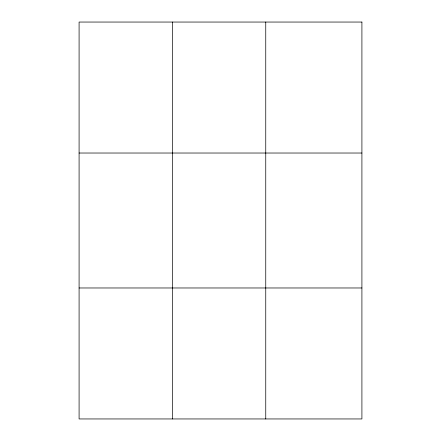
<?xml version="1.0" encoding="UTF-8"?>
<svg xmlns="http://www.w3.org/2000/svg" width="441" height="441" viewBox="0 0 441 441"><rect width="100%" height="100%" fill="white"/><g stroke="black" fill="none" stroke-linecap="round" stroke-linejoin="round"><path stroke-width="0.66" d="M172.42 418.95L172.42 22.05M265.752 418.95L265.752 22.05M79.088 153.027L361.912 153.027M79.088 287.973L361.912 287.973M361.912 22.05L361.912 418.95L79.088 418.95L79.088 22.05L361.912 22.05"/></g></svg>
